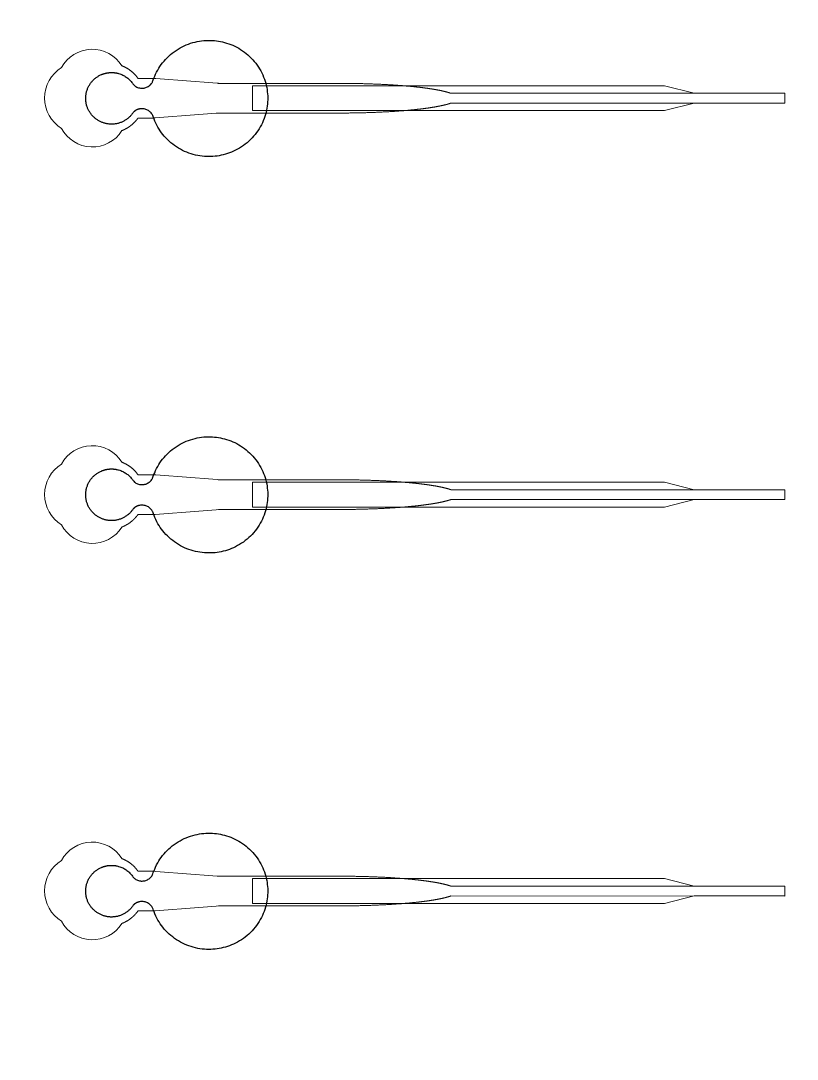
# Model space of a CAD drawing. Header units: inches. Extents: x -52997 to 52003, y -52254 to 52746.
# Drawn here: x -15364 to -11447, y 2758 to 7997 of the extents above; entities that cross this region are included whole.
import ezdxf

# ---------------------------------------------------------------- set-up
doc = ezdxf.new("R2010")
doc.units = ezdxf.units.IN
doc.header["$MEASUREMENT"] = 0
doc.layers.add('1', color=1, linetype='Continuous')
doc.layers.add('2', color=140, linetype='Continuous', lineweight=0)
doc.layers.add('3', color=90, linetype='Continuous', lineweight=0)

msp = doc.modelspace()

# ---------------------------------------------------------------- linework, layer by layer
at = {"layer": '1'}
for points in [[(-16283.4, -47485.7), (0, -47485.7), (16283.4, -47485.7, 5.999107)], [(-16250, -47285.7), (0, -47285.7), (16250, -47285.7, 5.986812)], [(-13685.8, -45485.7), (0, -45485.7), (13685.8, -45485.7, 6.794322)]]:
    msp.add_lwpolyline(points, format="xyb", close=True, dxfattribs=at)
msp.add_circle((-497.2, 245.8), 52500, dxfattribs=at)
for points in [[(-14797.1, 7534.5), (-14774.9, 7557.7), (-14743.2, 7552.5), (-14711.6, 7547.3), (-14697.9, 7518.2), (-14622.5, 7277.4), (-14370.5, 7315.1), (-14118.5, 7352.7), (-14118.4, 7604.9), (-14118.2, 7857), (-14370.2, 7894.9), (-14622.2, 7932.8), (-14697.9, 7692.1), (-14711.1, 7663.6), (-14741.9, 7657.8), (-14772.8, 7652.1), (-14795.4, 7673.9), (-14846.7, 7757.3), (-14941.1, 7731.2), (-15035.5, 7705.1), (-15036.7, 7607.1), (-15037.9, 7509.2), (-14944.2, 7480.8), (-14850.4, 7452.4), (-14797.1, 7534.5)], [(-14797.1, 5534.5), (-14774.9, 5557.7), (-14743.2, 5552.5), (-14711.6, 5547.3), (-14697.9, 5518.2), (-14622.5, 5277.4), (-14370.5, 5315.1), (-14118.5, 5352.7), (-14118.4, 5604.9), (-14118.2, 5857), (-14370.2, 5894.9), (-14622.2, 5932.8), (-14697.9, 5692.1), (-14711.1, 5663.6), (-14741.9, 5657.8), (-14772.8, 5652.1), (-14795.4, 5673.9), (-14846.7, 5757.3), (-14941.1, 5731.2), (-15035.5, 5705.1), (-15036.7, 5607.1), (-15037.9, 5509.2), (-14944.2, 5480.8), (-14850.4, 5452.4), (-14797.1, 5534.5)], [(-14797.1, 3534.5), (-14774.9, 3557.7), (-14743.2, 3552.5), (-14711.6, 3547.3), (-14697.9, 3518.2), (-14622.5, 3277.4), (-14370.5, 3315.1), (-14118.5, 3352.7), (-14118.4, 3604.9), (-14118.2, 3857), (-14370.2, 3894.9), (-14622.2, 3932.8), (-14697.9, 3692.1), (-14711.1, 3663.6), (-14741.9, 3657.8), (-14772.8, 3652.1), (-14795.4, 3673.9), (-14846.7, 3757.3), (-14941.1, 3731.2), (-15035.5, 3705.1), (-15036.7, 3607.1), (-15037.9, 3509.2), (-14944.2, 3480.8), (-14850.4, 3452.4), (-14797.1, 3534.5)]]:
    msp.add_rational_spline(points, [1, 0.884783429184, 1, 0.884783429184, 1, 0.758252289935, 1, 0.758252289935, 1, 0.758252289935, 1, 0.758252289935, 1, 0.888941908896, 1, 0.888941908896, 1, 0.79946124759, 1, 0.79946124759, 1, 0.79946124759, 1, 0.79946124759, 1], degree=2, knots=[0, 0, 0, 0.969535, 0.969535, 1.939069, 1.939069, 3.359405, 3.359405, 4.779741, 4.779741, 6.200078, 6.200078, 7.620414, 7.620414, 8.571947, 8.571947, 9.52348, 9.52348, 10.812277, 10.812277, 12.101074, 12.101074, 13.389871, 13.389871, 14.678668, 14.678668, 14.678668], dxfattribs=at)
at = {"layer": '2'}
for points in [[(-16283.4, -47485.7), (0, -47485.7), (16283.4, -47485.7, 5.999107)], [(-16250, -47285.7), (0, -47285.7), (16250, -47285.7, 5.986812)], [(-13685.8, -45485.7), (0, -45485.7), (13685.8, -45485.7, 6.794322)], [(-14854.3, 7442.7), (-14854, 7442.8), (-14853.1, 7443.2), (-14852.3, 7443.5), (-14851.4, 7443.8), (-14850.6, 7444.2), (-14849.8, 7444.5), (-14848.9, 7444.9), (-14848.1, 7445.2), (-14847.2, 7445.6), (-14846.3, 7446), (-14845.5, 7446.4), (-14844.6, 7446.7), (-14843.8, 7447.1), (-14842.9, 7447.5), (-14842.1, 7447.9), (-14841.2, 7448.4), (-14840.4, 7448.8), (-14839.5, 7449.2), (-14838.6, 7449.6), (-14837.8, 7450.1), (-14836.9, 7450.5), (-14836.1, 7451), (-14835.2, 7451.4), (-14834.3, 7451.9), (-14833.5, 7452.3), (-14832.6, 7452.8), (-14831.8, 7453.3), (-14830.9, 7453.8), (-14830.1, 7454.3), (-14829.2, 7454.8), (-14828.4, 7455.3), (-14827.5, 7455.8), (-14826.7, 7456.3), (-14825.8, 7456.8), (-14825, 7457.3), (-14824.1, 7457.8), (-14823.3, 7458.4), (-14822.4, 7458.9), (-14821.6, 7459.5), (-14820.7, 7460), (-14819.9, 7460.6), (-14819.1, 7461.1), (-14818.2, 7461.7), (-14817.4, 7462.3), (-14816.6, 7462.9), (-14815.7, 7463.4), (-14814.9, 7464), (-14814.1, 7464.6), (-14813.2, 7465.2), (-14812.4, 7465.8), (-14811.6, 7466.4), (-14810.8, 7467.1), (-14810, 7467.7), (-14809.2, 7468.3), (-14808.4, 7468.9), (-14807.6, 7469.6), (-14806.8, 7470.2), (-14806, 7470.8), (-14805.2, 7471.5), (-14804.4, 7472.1), (-14803.6, 7472.8), (-14802.8, 7473.5), (-14802.1, 7474.1), (-14801.3, 7474.8), (-14800.5, 7475.5), (-14799.8, 7476.1), (-14799, 7476.8), (-14798.2, 7477.5), (-14797.5, 7478.2), (-14796.7, 7478.9), (-14796, 7479.6), (-14795.3, 7480.3), (-14794.5, 7481), (-14793.8, 7481.7), (-14793.1, 7482.4), (-14792.3, 7483.1), (-14791.6, 7483.8), (-14790.9, 7484.5), (-14790.2, 7485.3), (-14789.5, 7486), (-14788.8, 7486.7), (-14788.1, 7487.4), (-14787.5, 7488.2), (-14786.8, 7488.9), (-14786.1, 7489.6), (-14785.4, 7490.4), (-14784.8, 7491.1), (-14784.1, 7491.9), (-14783.5, 7492.6), (-14782.8, 7493.4), (-14782.2, 7494.1), (-14781.5, 7494.9), (-14780.9, 7495.6), (-14780.3, 7496.4), (-14779.7, 7497.1), (-14779.1, 7497.9), (-14778.5, 7498.6), (-14777.9, 7499.4), (-14777.3, 7500.2), (-14776.7, 7500.9), (-14776.1, 7501.7), (-14775.5, 7502.5), (-14775, 7503.2), (-14774.4, 7504), (-14773.9, 7504.8), (-14773.3, 7505.5), (-14772.8, 7506.3), (-14729.2, 7506.3), (-14707.4, 7506.3), (-14696.5, 7506.3), (-14693.8, 7506.3), (-14692.4, 7506.3), (-14692.4, 7506.3), (-14692.4, 7506.3), (-14692.4, 7506.3), (-14692.3, 7506.3), (-14692.3, 7506.3), (-14692.2, 7506.3), (-14691.9, 7506.4), (-14691.2, 7506.4), (-14689.8, 7506.5), (-14687.1, 7506.7), (-14665, 7508.4), (-14488.3, 7522), (-14400, 7528.7), (-14377.9, 7530.4), (-14366.9, 7531.3), (-14366.5, 7531.3), (-14366.5, 7531.3), (-14366.4, 7531.3), (-14366.4, 7531.3), (-14366.3, 7531.3), (-14365.9, 7531.3), (-14105.4, 7531.3), (-14099.1, 7531.3), (-14086.6, 7531.3), (-13986.1, 7531.3), (-13785, 7531.3), (-13772.5, 7531.3), (-13766.2, 7531.3), (-13763, 7531.3), (-13761.5, 7531.3), (-13761.1, 7531.3), (-13760.9, 7531.3), (-13760.8, 7531.3), (-13760.7, 7531.3), (-13760.7, 7531.3), (-13760.7, 7531.3), (-13760.1, 7531.3), (-13755.5, 7531.3), (-13750.9, 7531.3), (-13746.3, 7531.3), (-13741.7, 7531.4), (-13737, 7531.4), (-13732.4, 7531.4), (-13727.7, 7531.4), (-13723, 7531.5), (-13718.3, 7531.5), (-13713.6, 7531.5), (-13708.9, 7531.6), (-13704.2, 7531.7), (-13699.5, 7531.7), (-13694.7, 7531.8), (-13690, 7531.8), (-13685.2, 7531.9), (-13680.4, 7532), (-13675.7, 7532.1), (-13670.9, 7532.2), (-13666.1, 7532.3), (-13661.3, 7532.4), (-13656.5, 7532.5), (-13651.7, 7532.6), (-13646.9, 7532.7), (-13642.1, 7532.8), (-13637.2, 7532.9), (-13632.4, 7533.1), (-13627.6, 7533.2), (-13622.8, 7533.3), (-13617.9, 7533.5), (-13613.1, 7533.6), (-13608.3, 7533.8), (-13603.4, 7533.9), (-13598.6, 7534.1), (-13593.8, 7534.3), (-13588.9, 7534.5), (-13584.1, 7534.6), (-13579.3, 7534.8), (-13574.5, 7535), (-13569.6, 7535.2), (-13564.8, 7535.4), (-13560, 7535.6), (-13555.2, 7535.9), (-13550.4, 7536.1), (-13545.6, 7536.3), (-13540.8, 7536.5), (-13536.1, 7536.8), (-13531.3, 7537), (-13526.5, 7537.3), (-13521.8, 7537.5), (-13517, 7537.8), (-13512.3, 7538), (-13507.6, 7538.3), (-13502.9, 7538.6), (-13498.2, 7538.9), (-13493.5, 7539.2), (-13488.8, 7539.5), (-13484.2, 7539.8), (-13479.6, 7540.1), (-13474.9, 7540.4), (-13470.3, 7540.7), (-13465.7, 7541), (-13461.2, 7541.3), (-13458.9, 7541.5), (-13456.6, 7541.7), (-13454.3, 7541.8), (-13452.1, 7542), (-13449.8, 7542.2), (-13447.6, 7542.3), (-13445.3, 7542.5), (-13443.1, 7542.7), (-13440.8, 7542.9), (-13438.6, 7543), (-13436.3, 7543.2), (-13434.1, 7543.4), (-13431.9, 7543.6), (-13429.7, 7543.8), (-13427.5, 7543.9), (-13425.3, 7544.1), (-13423.1, 7544.3), (-13420.9, 7544.5), (-13418.7, 7544.7), (-13416.5, 7544.9), (-13414.3, 7545.1), (-13412.2, 7545.3), (-13410, 7545.5), (-13407.9, 7545.7), (-13405.7, 7545.9), (-13403.6, 7546.1), (-13401.4, 7546.3), (-13399.3, 7546.5), (-13397.2, 7546.7), (-13395, 7546.9), (-13392.9, 7547.1), (-13390.8, 7547.3), (-13388.7, 7547.5), (-13386.6, 7547.7), (-13384.6, 7547.9), (-13382.5, 7548.1), (-13380.4, 7548.3), (-13378.3, 7548.5), (-13376.3, 7548.7), (-13374.2, 7548.9), (-13372.2, 7549.2), (-13370.2, 7549.4), (-13368.1, 7549.6), (-13366.1, 7549.8), (-13364.1, 7550), (-13362.1, 7550.3), (-13360.1, 7550.5), (-13358.1, 7550.7), (-13356.1, 7550.9), (-13354.2, 7551.2), (-13352.2, 7551.4), (-13350.2, 7551.6), (-13348.3, 7551.8), (-13346.4, 7552.1), (-13344.4, 7552.3), (-13342.5, 7552.5), (-13340.6, 7552.8), (-13338.7, 7553), (-13336.8, 7553.2), (-13334.9, 7553.5), (-13333, 7553.7), (-13331.1, 7554), (-13329.3, 7554.2), (-13327.4, 7554.4), (-13325.6, 7554.7), (-13323.7, 7554.9), (-13321.9, 7555.2), (-13320.1, 7555.4), (-13318.3, 7555.7), (-13316.4, 7555.9), (-13314.7, 7556.2), (-13312.9, 7556.4), (-13311.1, 7556.7), (-13309.3, 7556.9), (-13307.6, 7557.2), (-13305.8, 7557.4), (-13304.1, 7557.7), (-13302.4, 7557.9), (-13300.6, 7558.2), (-13298.9, 7558.4), (-13297.2, 7558.7), (-13295.5, 7558.9), (-13293.8, 7559.2), (-13292.2, 7559.5), (-13290.5, 7559.7), (-13288.9, 7560), (-13287.2, 7560.3), (-13285.6, 7560.5), (-13284, 7560.8), (-13282.3, 7561), (-13280.7, 7561.3), (-13279.1, 7561.6), (-13277.6, 7561.8), (-13276, 7562.1), (-13274.4, 7562.4), (-13272.9, 7562.7), (-13271.3, 7562.9), (-13269.8, 7563.2), (-13268.3, 7563.5), (-13266.8, 7563.7), (-13265.3, 7564), (-13263.8, 7564.3), (-13262.3, 7564.6), (-13260.8, 7564.8), (-13259.4, 7565.1), (-13257.9, 7565.4), (-13256.5, 7565.7), (-13255, 7565.9), (-13253.6, 7566.2), (-13252.2, 7566.5), (-13250.8, 7566.8), (-13249.4, 7567.1), (-13248.1, 7567.4), (-13246.7, 7567.6), (-13245.3, 7567.9), (-13244, 7568.2), (-13242.7, 7568.5), (-13241.3, 7568.8), (-13240, 7569.1), (-13238.7, 7569.3), (-13237.4, 7569.6), (-13236.1, 7569.9), (-13234.9, 7570.2), (-13233.6, 7570.5), (-13232.4, 7570.8), (-13231.1, 7571.1), (-13229.9, 7571.4), (-13228.7, 7571.6), (-13227.5, 7571.9), (-13226.3, 7572.2), (-13225.1, 7572.5), (-13223.9, 7572.8), (-13222.8, 7573.1), (-13221.6, 7573.4), (-13220.5, 7573.7), (-13219.4, 7574), (-13218.3, 7574.3), (-13217.2, 7574.6), (-13216.1, 7574.9), (-13215, 7575.1), (-13213.9, 7575.4), (-13212.8, 7575.7), (-13211.8, 7576), (-13210.8, 7576.3), (-13209.7, 7576.6), (-13208.7, 7576.9), (-13207.7, 7577.2), (-13206.7, 7577.5), (-13205.7, 7577.8), (-13204.8, 7578.1), (-13203.8, 7578.4), (-13202.9, 7578.7), (-13201.9, 7579), (-13201, 7579.3), (-13200.1, 7579.6), (-13199.2, 7579.9), (-13198.3, 7580.2), (-13197.4, 7580.5), (-13196.5, 7580.8), (-13195.1, 7581.3), (-11509.5, 7581.1), (-11509.5, 7631.3), (-13195, 7631.3), (-13195.3, 7631.4), (-13196.2, 7631.7), (-13197, 7632), (-13197.9, 7632.3), (-13198.8, 7632.6), (-13199.7, 7632.9), (-13200.6, 7633.2), (-13201.6, 7633.5), (-13202.5, 7633.8), (-13203.4, 7634.1), (-13204.4, 7634.4), (-13205.4, 7634.7), (-13206.4, 7635), (-13207.4, 7635.3), (-13208.4, 7635.6), (-13209.4, 7635.9), (-13210.4, 7636.2), (-13211.4, 7636.5), (-13212.5, 7636.8), (-13213.6, 7637.1), (-13214.6, 7637.4), (-13215.7, 7637.7), (-13216.8, 7638), (-13217.9, 7638.3), (-13219, 7638.6), (-13220.1, 7638.9), (-13221.3, 7639.2), (-13222.4, 7639.5), (-13223.6, 7639.7), (-13224.8, 7640), (-13225.9, 7640.3), (-13227.1, 7640.6), (-13228.3, 7640.9), (-13229.6, 7641.2), (-13230.8, 7641.5), (-13232, 7641.8), (-13233.3, 7642.1), (-13234.5, 7642.4), (-13235.8, 7642.6), (-13237.1, 7642.9), (-13238.4, 7643.2), (-13239.7, 7643.5), (-13241, 7643.8), (-13242.3, 7644.1), (-13243.6, 7644.4), (-13245, 7644.6), (-13246.3, 7644.9), (-13247.7, 7645.2), (-13249.1, 7645.5), (-13250.5, 7645.8), (-13251.9, 7646.1), (-13253.3, 7646.3), (-13254.7, 7646.6), (-13256.1, 7646.9), (-13257.6, 7647.2), (-13259, 7647.5), (-13260.5, 7647.7), (-13261.9, 7648), (-13263.4, 7648.3), (-13264.9, 7648.6), (-13266.4, 7648.8), (-13267.9, 7649.1), (-13269.4, 7649.4), (-13271, 7649.6), (-13272.5, 7649.9), (-13274.1, 7650.2), (-13275.6, 7650.5), (-13277.2, 7650.7), (-13278.8, 7651), (-13280.4, 7651.3), (-13282, 7651.5), (-13283.6, 7651.8), (-13285.2, 7652.1), (-13286.9, 7652.3), (-13288.5, 7652.6), (-13290.2, 7652.9), (-13291.8, 7653.1), (-13293.5, 7653.4), (-13295.2, 7653.6), (-13296.9, 7653.9), (-13298.6, 7654.1), (-13300.3, 7654.4), (-13302, 7654.7), (-13303.7, 7654.9), (-13305.5, 7655.2), (-13307.2, 7655.4), (-13309, 7655.7), (-13310.7, 7655.9), (-13312.5, 7656.2), (-13314.3, 7656.4), (-13316.1, 7656.7), (-13317.9, 7656.9), (-13319.7, 7657.2), (-13321.5, 7657.4), (-13323.3, 7657.7), (-13325.2, 7657.9), (-13327, 7658.1), (-13328.9, 7658.4), (-13330.7, 7658.6), (-13332.6, 7658.9), (-13334.5, 7659.1), (-13336.4, 7659.3), (-13338.3, 7659.6), (-13340.2, 7659.8), (-13342.1, 7660), (-13344, 7660.3), (-13346, 7660.5), (-13347.9, 7660.7), (-13349.8, 7661), (-13351.8, 7661.2), (-13353.8, 7661.4), (-13355.7, 7661.7), (-13357.7, 7661.9), (-13359.7, 7662.1), (-13361.7, 7662.3), (-13363.7, 7662.6), (-13365.7, 7662.8), (-13367.7, 7663), (-13369.7, 7663.2), (-13371.8, 7663.4), (-13373.8, 7663.6), (-13375.9, 7663.9), (-13377.9, 7664.1), (-13380, 7664.3), (-13382, 7664.5), (-13384.1, 7664.7), (-13386.2, 7664.9), (-13388.3, 7665.1), (-13390.4, 7665.3), (-13392.5, 7665.5), (-13394.6, 7665.7), (-13396.7, 7665.9), (-13398.8, 7666.1), (-13400.9, 7666.3), (-13403.1, 7666.5), (-13405.2, 7666.7), (-13407.4, 7666.9), (-13409.5, 7667.1), (-13411.7, 7667.3), (-13413.8, 7667.5), (-13416, 7667.7), (-13418.2, 7667.9), (-13420.4, 7668.1), (-13422.5, 7668.3), (-13424.7, 7668.5), (-13426.9, 7668.6), (-13429.1, 7668.8), (-13431.4, 7669), (-13433.6, 7669.2), (-13435.8, 7669.4), (-13438, 7669.5), (-13440.2, 7669.7), (-13442.5, 7669.9), (-13444.7, 7670.1), (-13447, 7670.2), (-13449.2, 7670.4), (-13451.5, 7670.6), (-13453.7, 7670.8), (-13456, 7670.9), (-13458.3, 7671.1), (-13462.8, 7671.4), (-13467.4, 7671.7), (-13472, 7672.1), (-13476.6, 7672.4), (-13481.2, 7672.7), (-13485.8, 7673), (-13490.5, 7673.3), (-13495.1, 7673.6), (-13499.8, 7673.9), (-13504.5, 7674.1), (-13509.2, 7674.4), (-13513.9, 7674.7), (-13518.6, 7674.9), (-13523.3, 7675.2), (-13528.1, 7675.5), (-13532.8, 7675.7), (-13537.6, 7675.9), (-13542.3, 7676.2), (-13547.1, 7676.4), (-13551.9, 7676.6), (-13556.6, 7676.8), (-13561.4, 7677.1), (-13566.2, 7677.3), (-13571, 7677.5), (-13575.8, 7677.7), (-13580.6, 7677.9), (-13585.4, 7678), (-13590.2, 7678.2), (-13595, 7678.4), (-13599.8, 7678.6), (-13604.7, 7678.7), (-13609.5, 7678.9), (-13614.3, 7679.1), (-13619.1, 7679.2), (-13623.9, 7679.3), (-13628.7, 7679.5), (-13633.5, 7679.6), (-13638.3, 7679.7), (-13643.1, 7679.9), (-13647.9, 7680), (-13652.7, 7680.1), (-13657.4, 7680.2), (-13662.2, 7680.3), (-13667, 7680.4), (-13671.7, 7680.5), (-13676.5, 7680.6), (-13681.2, 7680.7), (-13686, 7680.7), (-13690.7, 7680.8), (-13695.4, 7680.9), (-13700.1, 7680.9), (-13704.8, 7681), (-13709.5, 7681), (-13714.2, 7681.1), (-13718.9, 7681.1), (-13723.5, 7681.2), (-13728.2, 7681.2), (-13732.8, 7681.2), (-13737.4, 7681.3), (-13742, 7681.3), (-13746.6, 7681.3), (-13748.9, 7681.3), (-13749.5, 7681.3), (-13749.8, 7681.3), (-13749.9, 7681.3), (-13750.1, 7681.3), (-13751.7, 7681.3), (-13758.1, 7681.3), (-13770.9, 7681.3), (-13821.8, 7681.3), (-14025.8, 7681.3), (-14076.8, 7681.3), (-14102.3, 7681.3), (-14108.6, 7681.3), (-14110.2, 7681.3), (-14366, 7681.3), (-14366.4, 7681.3), (-14366.4, 7681.3), (-14366.5, 7681.3), (-14366.5, 7681.3), (-14366.6, 7681.3), (-14366.9, 7681.3), (-14368.3, 7681.4), (-14373.8, 7681.9), (-14418, 7685.3), (-14506.3, 7692), (-14683, 7705.6), (-14688.5, 7706), (-14691.2, 7706.2), (-14691.9, 7706.3), (-14692.3, 7706.3), (-14692.3, 7706.3), (-14692.3, 7706.3), (-14692.4, 7706.3), (-14692.4, 7706.3), (-14692.4, 7706.3), (-14692.4, 7706.3), (-14692.8, 7706.3), (-14695.5, 7706.3), (-14700.9, 7706.3), (-14711.8, 7706.3), (-14733.6, 7706.3), (-14755.4, 7706.3), (-14766.3, 7706.3), (-14771.8, 7706.3), (-14772.4, 7706.3), (-14772.6, 7706.3), (-14772.7, 7706.3), (-14772.7, 7706.3), (-14772.8, 7706.3), (-14772.8, 7706.3), (-14772.8, 7706.3), (-14773.2, 7706.9), (-14774, 7708), (-14774.8, 7709.1), (-14775.6, 7710.3), (-14776.5, 7711.4), (-14777.3, 7712.5), (-14778.2, 7713.6), (-14779, 7714.7), (-14779.9, 7715.8), (-14780.8, 7717), (-14781.7, 7718.1), (-14782.7, 7719.2), (-14783.6, 7720.3), (-14784.6, 7721.4), (-14785.5, 7722.4), (-14786.5, 7723.5), (-14787.5, 7724.6), (-14788.5, 7725.7), (-14789.5, 7726.8), (-14790.5, 7727.8), (-14791.6, 7728.9), (-14792.6, 7729.9), (-14793.7, 7731), (-14794.8, 7732), (-14795.9, 7733.1), (-14797, 7734.1), (-14798.1, 7735.1), (-14799.2, 7736.1), (-14800.3, 7737.2), (-14801.5, 7738.2), (-14802.6, 7739.2), (-14803.8, 7740.1), (-14805, 7741.1), (-14806.2, 7742.1), (-14807.4, 7743.1), (-14808.6, 7744), (-14809.8, 7745), (-14811, 7745.9), (-14812.3, 7746.8), (-14813.5, 7747.7), (-14814.8, 7748.7), (-14816, 7749.6), (-14817.3, 7750.4), (-14818.6, 7751.3), (-14819.9, 7752.2), (-14821.2, 7753.1), (-14822.5, 7753.9), (-14823.8, 7754.7), (-14825.2, 7755.6), (-14826.5, 7756.4), (-14827.8, 7757.2), (-14829.2, 7758), (-14830.5, 7758.7), (-14831.9, 7759.5), (-14833.3, 7760.3), (-14834.6, 7761), (-14836, 7761.7), (-14837.4, 7762.4), (-14838.8, 7763.1), (-14840.2, 7763.8), (-14841.6, 7764.5), (-14843, 7765.2), (-14844.4, 7765.8), (-14845.9, 7766.5), (-14847.3, 7767.1), (-14848.7, 7767.7), (-14850.1, 7768.3), (-14851.6, 7768.9), (-14853, 7769.4), (-14854.2, 7769.9, 0.576044), (-15158.8, 7760.6, 0.560065), (-15158.8, 7454.1, 0.578435)], [(-14854.3, 5442.7), (-14854, 5442.8), (-14853.1, 5443.2), (-14852.3, 5443.5), (-14851.4, 5443.8), (-14850.6, 5444.2), (-14849.8, 5444.5), (-14848.9, 5444.9), (-14848.1, 5445.2), (-14847.2, 5445.6), (-14846.3, 5446), (-14845.5, 5446.4), (-14844.6, 5446.7), (-14843.8, 5447.1), (-14842.9, 5447.5), (-14842.1, 5447.9), (-14841.2, 5448.4), (-14840.4, 5448.8), (-14839.5, 5449.2), (-14838.6, 5449.6), (-14837.8, 5450.1), (-14836.9, 5450.5), (-14836.1, 5451), (-14835.2, 5451.4), (-14834.3, 5451.9), (-14833.5, 5452.3), (-14832.6, 5452.8), (-14831.8, 5453.3), (-14830.9, 5453.8), (-14830.1, 5454.3), (-14829.2, 5454.8), (-14828.4, 5455.3), (-14827.5, 5455.8), (-14826.7, 5456.3), (-14825.8, 5456.8), (-14825, 5457.3), (-14824.1, 5457.8), (-14823.3, 5458.4), (-14822.4, 5458.9), (-14821.6, 5459.5), (-14820.7, 5460), (-14819.9, 5460.6), (-14819.1, 5461.1), (-14818.2, 5461.7), (-14817.4, 5462.3), (-14816.6, 5462.9), (-14815.7, 5463.4), (-14814.9, 5464), (-14814.1, 5464.6), (-14813.2, 5465.2), (-14812.4, 5465.8), (-14811.6, 5466.4), (-14810.8, 5467.1), (-14810, 5467.7), (-14809.2, 5468.3), (-14808.4, 5468.9), (-14807.6, 5469.6), (-14806.8, 5470.2), (-14806, 5470.8), (-14805.2, 5471.5), (-14804.4, 5472.1), (-14803.6, 5472.8), (-14802.8, 5473.5), (-14802.1, 5474.1), (-14801.3, 5474.8), (-14800.5, 5475.5), (-14799.8, 5476.1), (-14799, 5476.8), (-14798.2, 5477.5), (-14797.5, 5478.2), (-14796.7, 5478.9), (-14796, 5479.6), (-14795.3, 5480.3), (-14794.5, 5481), (-14793.8, 5481.7), (-14793.1, 5482.4), (-14792.3, 5483.1), (-14791.6, 5483.8), (-14790.9, 5484.5), (-14790.2, 5485.3), (-14789.5, 5486), (-14788.8, 5486.7), (-14788.1, 5487.4), (-14787.5, 5488.2), (-14786.8, 5488.9), (-14786.1, 5489.6), (-14785.4, 5490.4), (-14784.8, 5491.1), (-14784.1, 5491.9), (-14783.5, 5492.6), (-14782.8, 5493.4), (-14782.2, 5494.1), (-14781.5, 5494.9), (-14780.9, 5495.6), (-14780.3, 5496.4), (-14779.7, 5497.1), (-14779.1, 5497.9), (-14778.5, 5498.6), (-14777.9, 5499.4), (-14777.3, 5500.2), (-14776.7, 5500.9), (-14776.1, 5501.7), (-14775.5, 5502.5), (-14775, 5503.2), (-14774.4, 5504), (-14773.9, 5504.8), (-14773.3, 5505.5), (-14772.8, 5506.3), (-14729.2, 5506.3), (-14707.4, 5506.3), (-14696.5, 5506.3), (-14693.8, 5506.3), (-14692.4, 5506.3), (-14692.4, 5506.3), (-14692.4, 5506.3), (-14692.4, 5506.3), (-14692.3, 5506.3), (-14692.3, 5506.3), (-14692.2, 5506.3), (-14691.9, 5506.4), (-14691.2, 5506.4), (-14689.8, 5506.5), (-14687.1, 5506.7), (-14665, 5508.4), (-14488.3, 5522), (-14400, 5528.7), (-14377.9, 5530.4), (-14366.9, 5531.3), (-14366.5, 5531.3), (-14366.5, 5531.3), (-14366.4, 5531.3), (-14366.4, 5531.3), (-14366.3, 5531.3), (-14365.9, 5531.3), (-14105.4, 5531.3), (-14099.1, 5531.3), (-14086.6, 5531.3), (-13986.1, 5531.3), (-13785, 5531.3), (-13772.5, 5531.3), (-13766.2, 5531.3), (-13763, 5531.3), (-13761.5, 5531.3), (-13761.1, 5531.3), (-13760.9, 5531.3), (-13760.8, 5531.3), (-13760.7, 5531.3), (-13760.7, 5531.3), (-13760.7, 5531.3), (-13760.1, 5531.3), (-13755.5, 5531.3), (-13750.9, 5531.3), (-13746.3, 5531.3), (-13741.7, 5531.4), (-13737, 5531.4), (-13732.4, 5531.4), (-13727.7, 5531.4), (-13723, 5531.5), (-13718.3, 5531.5), (-13713.6, 5531.5), (-13708.9, 5531.6), (-13704.2, 5531.7), (-13699.5, 5531.7), (-13694.7, 5531.8), (-13690, 5531.8), (-13685.2, 5531.9), (-13680.4, 5532), (-13675.7, 5532.1), (-13670.9, 5532.2), (-13666.1, 5532.3), (-13661.3, 5532.4), (-13656.5, 5532.5), (-13651.7, 5532.6), (-13646.9, 5532.7), (-13642.1, 5532.8), (-13637.2, 5532.9), (-13632.4, 5533.1), (-13627.6, 5533.2), (-13622.8, 5533.3), (-13617.9, 5533.5), (-13613.1, 5533.6), (-13608.3, 5533.8), (-13603.4, 5533.9), (-13598.6, 5534.1), (-13593.8, 5534.3), (-13588.9, 5534.5), (-13584.1, 5534.6), (-13579.3, 5534.8), (-13574.5, 5535), (-13569.6, 5535.2), (-13564.8, 5535.4), (-13560, 5535.6), (-13555.2, 5535.9), (-13550.4, 5536.1), (-13545.6, 5536.3), (-13540.8, 5536.5), (-13536.1, 5536.8), (-13531.3, 5537), (-13526.5, 5537.3), (-13521.8, 5537.5), (-13517, 5537.8), (-13512.3, 5538), (-13507.6, 5538.3), (-13502.9, 5538.6), (-13498.2, 5538.9), (-13493.5, 5539.2), (-13488.8, 5539.5), (-13484.2, 5539.8), (-13479.6, 5540.1), (-13474.9, 5540.4), (-13470.3, 5540.7), (-13465.7, 5541), (-13461.2, 5541.3), (-13458.9, 5541.5), (-13456.6, 5541.7), (-13454.3, 5541.8), (-13452.1, 5542), (-13449.8, 5542.2), (-13447.6, 5542.3), (-13445.3, 5542.5), (-13443.1, 5542.7), (-13440.8, 5542.9), (-13438.6, 5543), (-13436.3, 5543.2), (-13434.1, 5543.4), (-13431.9, 5543.6), (-13429.7, 5543.8), (-13427.5, 5543.9), (-13425.3, 5544.1), (-13423.1, 5544.3), (-13420.9, 5544.5), (-13418.7, 5544.7), (-13416.5, 5544.9), (-13414.3, 5545.1), (-13412.2, 5545.3), (-13410, 5545.5), (-13407.9, 5545.7), (-13405.7, 5545.9), (-13403.6, 5546.1), (-13401.4, 5546.3), (-13399.3, 5546.5), (-13397.2, 5546.7), (-13395, 5546.9), (-13392.9, 5547.1), (-13390.8, 5547.3), (-13388.7, 5547.5), (-13386.6, 5547.7), (-13384.6, 5547.9), (-13382.5, 5548.1), (-13380.4, 5548.3), (-13378.3, 5548.5), (-13376.3, 5548.7), (-13374.2, 5548.9), (-13372.2, 5549.2), (-13370.2, 5549.4), (-13368.1, 5549.6), (-13366.1, 5549.8), (-13364.1, 5550), (-13362.1, 5550.3), (-13360.1, 5550.5), (-13358.1, 5550.7), (-13356.1, 5550.9), (-13354.2, 5551.2), (-13352.2, 5551.4), (-13350.2, 5551.6), (-13348.3, 5551.8), (-13346.4, 5552.1), (-13344.4, 5552.3), (-13342.5, 5552.5), (-13340.6, 5552.8), (-13338.7, 5553), (-13336.8, 5553.2), (-13334.9, 5553.5), (-13333, 5553.7), (-13331.1, 5554), (-13329.3, 5554.2), (-13327.4, 5554.4), (-13325.6, 5554.7), (-13323.7, 5554.9), (-13321.9, 5555.2), (-13320.1, 5555.4), (-13318.3, 5555.7), (-13316.4, 5555.9), (-13314.7, 5556.2), (-13312.9, 5556.4), (-13311.1, 5556.7), (-13309.3, 5556.9), (-13307.6, 5557.2), (-13305.8, 5557.4), (-13304.1, 5557.7), (-13302.4, 5557.9), (-13300.6, 5558.2), (-13298.9, 5558.4), (-13297.2, 5558.7), (-13295.5, 5558.9), (-13293.8, 5559.2), (-13292.2, 5559.5), (-13290.5, 5559.7), (-13288.9, 5560), (-13287.2, 5560.3), (-13285.6, 5560.5), (-13284, 5560.8), (-13282.3, 5561), (-13280.7, 5561.3), (-13279.1, 5561.6), (-13277.6, 5561.8), (-13276, 5562.1), (-13274.4, 5562.4), (-13272.9, 5562.7), (-13271.3, 5562.9), (-13269.8, 5563.2), (-13268.3, 5563.5), (-13266.8, 5563.7), (-13265.3, 5564), (-13263.8, 5564.3), (-13262.3, 5564.6), (-13260.8, 5564.8), (-13259.4, 5565.1), (-13257.9, 5565.4), (-13256.5, 5565.7), (-13255, 5565.9), (-13253.6, 5566.2), (-13252.2, 5566.5), (-13250.8, 5566.8), (-13249.4, 5567.1), (-13248.1, 5567.4), (-13246.7, 5567.6), (-13245.3, 5567.9), (-13244, 5568.2), (-13242.7, 5568.5), (-13241.3, 5568.8), (-13240, 5569.1), (-13238.7, 5569.3), (-13237.4, 5569.6), (-13236.1, 5569.9), (-13234.9, 5570.2), (-13233.6, 5570.5), (-13232.4, 5570.8), (-13231.1, 5571.1), (-13229.9, 5571.4), (-13228.7, 5571.6), (-13227.5, 5571.9), (-13226.3, 5572.2), (-13225.1, 5572.5), (-13223.9, 5572.8), (-13222.8, 5573.1), (-13221.6, 5573.4), (-13220.5, 5573.7), (-13219.4, 5574), (-13218.3, 5574.3), (-13217.2, 5574.6), (-13216.1, 5574.9), (-13215, 5575.1), (-13213.9, 5575.4), (-13212.8, 5575.7), (-13211.8, 5576), (-13210.8, 5576.3), (-13209.7, 5576.6), (-13208.7, 5576.9), (-13207.7, 5577.2), (-13206.7, 5577.5), (-13205.7, 5577.8), (-13204.8, 5578.1), (-13203.8, 5578.4), (-13202.9, 5578.7), (-13201.9, 5579), (-13201, 5579.3), (-13200.1, 5579.6), (-13199.2, 5579.9), (-13198.3, 5580.2), (-13197.4, 5580.5), (-13196.5, 5580.8), (-13195.1, 5581.3), (-11509.5, 5581.1), (-11509.5, 5631.3), (-13195, 5631.3), (-13195.3, 5631.4), (-13196.2, 5631.7), (-13197, 5632), (-13197.9, 5632.3), (-13198.8, 5632.6), (-13199.7, 5632.9), (-13200.6, 5633.2), (-13201.6, 5633.5), (-13202.5, 5633.8), (-13203.4, 5634.1), (-13204.4, 5634.4), (-13205.4, 5634.7), (-13206.4, 5635), (-13207.4, 5635.3), (-13208.4, 5635.6), (-13209.4, 5635.9), (-13210.4, 5636.2), (-13211.4, 5636.5), (-13212.5, 5636.8), (-13213.6, 5637.1), (-13214.6, 5637.4), (-13215.7, 5637.7), (-13216.8, 5638), (-13217.9, 5638.3), (-13219, 5638.6), (-13220.1, 5638.9), (-13221.3, 5639.2), (-13222.4, 5639.5), (-13223.6, 5639.7), (-13224.8, 5640), (-13225.9, 5640.3), (-13227.1, 5640.6), (-13228.3, 5640.9), (-13229.6, 5641.2), (-13230.8, 5641.5), (-13232, 5641.8), (-13233.3, 5642.1), (-13234.5, 5642.4), (-13235.8, 5642.6), (-13237.1, 5642.9), (-13238.4, 5643.2), (-13239.7, 5643.5), (-13241, 5643.8), (-13242.3, 5644.1), (-13243.6, 5644.4), (-13245, 5644.6), (-13246.3, 5644.9), (-13247.7, 5645.2), (-13249.1, 5645.5), (-13250.5, 5645.8), (-13251.9, 5646.1), (-13253.3, 5646.3), (-13254.7, 5646.6), (-13256.1, 5646.9), (-13257.6, 5647.2), (-13259, 5647.5), (-13260.5, 5647.7), (-13261.9, 5648), (-13263.4, 5648.3), (-13264.9, 5648.6), (-13266.4, 5648.8), (-13267.9, 5649.1), (-13269.4, 5649.4), (-13271, 5649.6), (-13272.5, 5649.9), (-13274.1, 5650.2), (-13275.6, 5650.5), (-13277.2, 5650.7), (-13278.8, 5651), (-13280.4, 5651.3), (-13282, 5651.5), (-13283.6, 5651.8), (-13285.2, 5652.1), (-13286.9, 5652.3), (-13288.5, 5652.6), (-13290.2, 5652.9), (-13291.8, 5653.1), (-13293.5, 5653.4), (-13295.2, 5653.6), (-13296.9, 5653.9), (-13298.6, 5654.1), (-13300.3, 5654.4), (-13302, 5654.7), (-13303.7, 5654.9), (-13305.5, 5655.2), (-13307.2, 5655.4), (-13309, 5655.7), (-13310.7, 5655.9), (-13312.5, 5656.2), (-13314.3, 5656.4), (-13316.1, 5656.7), (-13317.9, 5656.9), (-13319.7, 5657.2), (-13321.5, 5657.4), (-13323.3, 5657.7), (-13325.2, 5657.9), (-13327, 5658.1), (-13328.9, 5658.4), (-13330.7, 5658.6), (-13332.6, 5658.9), (-13334.5, 5659.1), (-13336.4, 5659.3), (-13338.3, 5659.6), (-13340.2, 5659.8), (-13342.1, 5660), (-13344, 5660.3), (-13346, 5660.5), (-13347.9, 5660.7), (-13349.8, 5661), (-13351.8, 5661.2), (-13353.8, 5661.4), (-13355.7, 5661.7), (-13357.7, 5661.9), (-13359.7, 5662.1), (-13361.7, 5662.3), (-13363.7, 5662.6), (-13365.7, 5662.8), (-13367.7, 5663), (-13369.7, 5663.2), (-13371.8, 5663.4), (-13373.8, 5663.6), (-13375.9, 5663.9), (-13377.9, 5664.1), (-13380, 5664.3), (-13382, 5664.5), (-13384.1, 5664.7), (-13386.2, 5664.9), (-13388.3, 5665.1), (-13390.4, 5665.3), (-13392.5, 5665.5), (-13394.6, 5665.7), (-13396.7, 5665.9), (-13398.8, 5666.1), (-13400.9, 5666.3), (-13403.1, 5666.5), (-13405.2, 5666.7), (-13407.4, 5666.9), (-13409.5, 5667.1), (-13411.7, 5667.3), (-13413.8, 5667.5), (-13416, 5667.7), (-13418.2, 5667.9), (-13420.4, 5668.1), (-13422.5, 5668.3), (-13424.7, 5668.5), (-13426.9, 5668.6), (-13429.1, 5668.8), (-13431.4, 5669), (-13433.6, 5669.2), (-13435.8, 5669.4), (-13438, 5669.5), (-13440.2, 5669.7), (-13442.5, 5669.9), (-13444.7, 5670.1), (-13447, 5670.2), (-13449.2, 5670.4), (-13451.5, 5670.6), (-13453.7, 5670.8), (-13456, 5670.9), (-13458.3, 5671.1), (-13462.8, 5671.4), (-13467.4, 5671.7), (-13472, 5672.1), (-13476.6, 5672.4), (-13481.2, 5672.7), (-13485.8, 5673), (-13490.5, 5673.3), (-13495.1, 5673.6), (-13499.8, 5673.9), (-13504.5, 5674.1), (-13509.2, 5674.4), (-13513.9, 5674.7), (-13518.6, 5674.9), (-13523.3, 5675.2), (-13528.1, 5675.5), (-13532.8, 5675.7), (-13537.6, 5675.9), (-13542.3, 5676.2), (-13547.1, 5676.4), (-13551.9, 5676.6), (-13556.6, 5676.8), (-13561.4, 5677.1), (-13566.2, 5677.3), (-13571, 5677.5), (-13575.8, 5677.7), (-13580.6, 5677.9), (-13585.4, 5678), (-13590.2, 5678.2), (-13595, 5678.4), (-13599.8, 5678.6), (-13604.7, 5678.7), (-13609.5, 5678.9), (-13614.3, 5679.1), (-13619.1, 5679.2), (-13623.9, 5679.3), (-13628.7, 5679.5), (-13633.5, 5679.6), (-13638.3, 5679.7), (-13643.1, 5679.9), (-13647.9, 5680), (-13652.7, 5680.1), (-13657.4, 5680.2), (-13662.2, 5680.3), (-13667, 5680.4), (-13671.7, 5680.5), (-13676.5, 5680.6), (-13681.2, 5680.7), (-13686, 5680.7), (-13690.7, 5680.8), (-13695.4, 5680.9), (-13700.1, 5680.9), (-13704.8, 5681), (-13709.5, 5681), (-13714.2, 5681.1), (-13718.9, 5681.1), (-13723.5, 5681.2), (-13728.2, 5681.2), (-13732.8, 5681.2), (-13737.4, 5681.3), (-13742, 5681.3), (-13746.6, 5681.3), (-13748.9, 5681.3), (-13749.5, 5681.3), (-13749.8, 5681.3), (-13749.9, 5681.3), (-13750.1, 5681.3), (-13751.7, 5681.3), (-13758.1, 5681.3), (-13770.9, 5681.3), (-13821.8, 5681.3), (-14025.8, 5681.3), (-14076.8, 5681.3), (-14102.3, 5681.3), (-14108.6, 5681.3), (-14110.2, 5681.3), (-14366, 5681.3), (-14366.4, 5681.3), (-14366.4, 5681.3), (-14366.5, 5681.3), (-14366.5, 5681.3), (-14366.6, 5681.3), (-14366.9, 5681.3), (-14368.3, 5681.4), (-14373.8, 5681.9), (-14418, 5685.3), (-14506.3, 5692), (-14683, 5705.6), (-14688.5, 5706), (-14691.2, 5706.2), (-14691.9, 5706.3), (-14692.3, 5706.3), (-14692.3, 5706.3), (-14692.3, 5706.3), (-14692.4, 5706.3), (-14692.4, 5706.3), (-14692.4, 5706.3), (-14692.4, 5706.3), (-14692.8, 5706.3), (-14695.5, 5706.3), (-14700.9, 5706.3), (-14711.8, 5706.3), (-14733.6, 5706.3), (-14755.4, 5706.3), (-14766.3, 5706.3), (-14771.8, 5706.3), (-14772.4, 5706.3), (-14772.6, 5706.3), (-14772.7, 5706.3), (-14772.7, 5706.3), (-14772.8, 5706.3), (-14772.8, 5706.3), (-14772.8, 5706.3), (-14773.2, 5706.9), (-14774, 5708), (-14774.8, 5709.1), (-14775.6, 5710.3), (-14776.5, 5711.4), (-14777.3, 5712.5), (-14778.2, 5713.6), (-14779, 5714.7), (-14779.9, 5715.8), (-14780.8, 5717), (-14781.7, 5718.1), (-14782.7, 5719.2), (-14783.6, 5720.3), (-14784.6, 5721.4), (-14785.5, 5722.4), (-14786.5, 5723.5), (-14787.5, 5724.6), (-14788.5, 5725.7), (-14789.5, 5726.8), (-14790.5, 5727.8), (-14791.6, 5728.9), (-14792.6, 5729.9), (-14793.7, 5731), (-14794.8, 5732), (-14795.9, 5733.1), (-14797, 5734.1), (-14798.1, 5735.1), (-14799.2, 5736.1), (-14800.3, 5737.2), (-14801.5, 5738.2), (-14802.6, 5739.2), (-14803.8, 5740.1), (-14805, 5741.1), (-14806.2, 5742.1), (-14807.4, 5743.1), (-14808.6, 5744), (-14809.8, 5745), (-14811, 5745.9), (-14812.3, 5746.8), (-14813.5, 5747.7), (-14814.8, 5748.7), (-14816, 5749.6), (-14817.3, 5750.4), (-14818.6, 5751.3), (-14819.9, 5752.2), (-14821.2, 5753.1), (-14822.5, 5753.9), (-14823.8, 5754.7), (-14825.2, 5755.6), (-14826.5, 5756.4), (-14827.8, 5757.2), (-14829.2, 5758), (-14830.5, 5758.7), (-14831.9, 5759.5), (-14833.3, 5760.3), (-14834.6, 5761), (-14836, 5761.7), (-14837.4, 5762.4), (-14838.8, 5763.1), (-14840.2, 5763.8), (-14841.6, 5764.5), (-14843, 5765.2), (-14844.4, 5765.8), (-14845.9, 5766.5), (-14847.3, 5767.1), (-14848.7, 5767.7), (-14850.1, 5768.3), (-14851.6, 5768.9), (-14853, 5769.4), (-14854.2, 5769.9, 0.576044), (-15158.8, 5760.6, 0.560065), (-15158.8, 5454.1, 0.578435)], [(-14854.3, 3442.7), (-14854, 3442.8), (-14853.1, 3443.2), (-14852.3, 3443.5), (-14851.4, 3443.8), (-14850.6, 3444.2), (-14849.8, 3444.5), (-14848.9, 3444.9), (-14848.1, 3445.2), (-14847.2, 3445.6), (-14846.3, 3446), (-14845.5, 3446.4), (-14844.6, 3446.7), (-14843.8, 3447.1), (-14842.9, 3447.5), (-14842.1, 3447.9), (-14841.2, 3448.4), (-14840.4, 3448.8), (-14839.5, 3449.2), (-14838.6, 3449.6), (-14837.8, 3450.1), (-14836.9, 3450.5), (-14836.1, 3451), (-14835.2, 3451.4), (-14834.3, 3451.9), (-14833.5, 3452.3), (-14832.6, 3452.8), (-14831.8, 3453.3), (-14830.9, 3453.8), (-14830.1, 3454.3), (-14829.2, 3454.8), (-14828.4, 3455.3), (-14827.5, 3455.8), (-14826.7, 3456.3), (-14825.8, 3456.8), (-14825, 3457.3), (-14824.1, 3457.8), (-14823.3, 3458.4), (-14822.4, 3458.9), (-14821.6, 3459.5), (-14820.7, 3460), (-14819.9, 3460.6), (-14819.1, 3461.1), (-14818.2, 3461.7), (-14817.4, 3462.3), (-14816.6, 3462.9), (-14815.7, 3463.4), (-14814.9, 3464), (-14814.1, 3464.6), (-14813.2, 3465.2), (-14812.4, 3465.8), (-14811.6, 3466.4), (-14810.8, 3467.1), (-14810, 3467.7), (-14809.2, 3468.3), (-14808.4, 3468.9), (-14807.6, 3469.6), (-14806.8, 3470.2), (-14806, 3470.8), (-14805.2, 3471.5), (-14804.4, 3472.1), (-14803.6, 3472.8), (-14802.8, 3473.5), (-14802.1, 3474.1), (-14801.3, 3474.8), (-14800.5, 3475.5), (-14799.8, 3476.1), (-14799, 3476.8), (-14798.2, 3477.5), (-14797.5, 3478.2), (-14796.7, 3478.9), (-14796, 3479.6), (-14795.3, 3480.3), (-14794.5, 3481), (-14793.8, 3481.7), (-14793.1, 3482.4), (-14792.3, 3483.1), (-14791.6, 3483.8), (-14790.9, 3484.5), (-14790.2, 3485.3), (-14789.5, 3486), (-14788.8, 3486.7), (-14788.1, 3487.4), (-14787.5, 3488.2), (-14786.8, 3488.9), (-14786.1, 3489.6), (-14785.4, 3490.4), (-14784.8, 3491.1), (-14784.1, 3491.9), (-14783.5, 3492.6), (-14782.8, 3493.4), (-14782.2, 3494.1), (-14781.5, 3494.9), (-14780.9, 3495.6), (-14780.3, 3496.4), (-14779.7, 3497.1), (-14779.1, 3497.9), (-14778.5, 3498.6), (-14777.9, 3499.4), (-14777.3, 3500.2), (-14776.7, 3500.9), (-14776.1, 3501.7), (-14775.5, 3502.5), (-14775, 3503.2), (-14774.4, 3504), (-14773.9, 3504.8), (-14773.3, 3505.5), (-14772.8, 3506.3), (-14729.2, 3506.3), (-14707.4, 3506.3), (-14696.5, 3506.3), (-14693.8, 3506.3), (-14692.4, 3506.3), (-14692.4, 3506.3), (-14692.4, 3506.3), (-14692.4, 3506.3), (-14692.3, 3506.3), (-14692.3, 3506.3), (-14692.2, 3506.3), (-14691.9, 3506.4), (-14691.2, 3506.4), (-14689.8, 3506.5), (-14687.1, 3506.7), (-14665, 3508.4), (-14488.3, 3522), (-14400, 3528.7), (-14377.9, 3530.4), (-14366.9, 3531.3), (-14366.5, 3531.3), (-14366.5, 3531.3), (-14366.4, 3531.3), (-14366.4, 3531.3), (-14366.3, 3531.3), (-14365.9, 3531.3), (-14105.4, 3531.3), (-14099.1, 3531.3), (-14086.6, 3531.3), (-13986.1, 3531.3), (-13785, 3531.3), (-13772.5, 3531.3), (-13766.2, 3531.3), (-13763, 3531.3), (-13761.5, 3531.3), (-13761.1, 3531.3), (-13760.9, 3531.3), (-13760.8, 3531.3), (-13760.7, 3531.3), (-13760.7, 3531.3), (-13760.7, 3531.3), (-13760.1, 3531.3), (-13755.5, 3531.3), (-13750.9, 3531.3), (-13746.3, 3531.3), (-13741.7, 3531.4), (-13737, 3531.4), (-13732.4, 3531.4), (-13727.7, 3531.4), (-13723, 3531.5), (-13718.3, 3531.5), (-13713.6, 3531.5), (-13708.9, 3531.6), (-13704.2, 3531.7), (-13699.5, 3531.7), (-13694.7, 3531.8), (-13690, 3531.8), (-13685.2, 3531.9), (-13680.4, 3532), (-13675.7, 3532.1), (-13670.9, 3532.2), (-13666.1, 3532.3), (-13661.3, 3532.4), (-13656.5, 3532.5), (-13651.7, 3532.6), (-13646.9, 3532.7), (-13642.1, 3532.8), (-13637.2, 3532.9), (-13632.4, 3533.1), (-13627.6, 3533.2), (-13622.8, 3533.3), (-13617.9, 3533.5), (-13613.1, 3533.6), (-13608.3, 3533.8), (-13603.4, 3533.9), (-13598.6, 3534.1), (-13593.8, 3534.3), (-13588.9, 3534.5), (-13584.1, 3534.6), (-13579.3, 3534.8), (-13574.5, 3535), (-13569.6, 3535.2), (-13564.8, 3535.4), (-13560, 3535.6), (-13555.2, 3535.9), (-13550.4, 3536.1), (-13545.6, 3536.3), (-13540.8, 3536.5), (-13536.1, 3536.8), (-13531.3, 3537), (-13526.5, 3537.3), (-13521.8, 3537.5), (-13517, 3537.8), (-13512.3, 3538), (-13507.6, 3538.3), (-13502.9, 3538.6), (-13498.2, 3538.9), (-13493.5, 3539.2), (-13488.8, 3539.5), (-13484.2, 3539.8), (-13479.6, 3540.1), (-13474.9, 3540.4), (-13470.3, 3540.7), (-13465.7, 3541), (-13461.2, 3541.3), (-13458.9, 3541.5), (-13456.6, 3541.7), (-13454.3, 3541.8), (-13452.1, 3542), (-13449.8, 3542.2), (-13447.6, 3542.3), (-13445.3, 3542.5), (-13443.1, 3542.7), (-13440.8, 3542.9), (-13438.6, 3543), (-13436.3, 3543.2), (-13434.1, 3543.4), (-13431.9, 3543.6), (-13429.7, 3543.8), (-13427.5, 3543.9), (-13425.3, 3544.1), (-13423.1, 3544.3), (-13420.9, 3544.5), (-13418.7, 3544.7), (-13416.5, 3544.9), (-13414.3, 3545.1), (-13412.2, 3545.3), (-13410, 3545.5), (-13407.9, 3545.7), (-13405.7, 3545.9), (-13403.6, 3546.1), (-13401.4, 3546.3), (-13399.3, 3546.5), (-13397.2, 3546.7), (-13395, 3546.9), (-13392.9, 3547.1), (-13390.8, 3547.3), (-13388.7, 3547.5), (-13386.6, 3547.7), (-13384.6, 3547.9), (-13382.5, 3548.1), (-13380.4, 3548.3), (-13378.3, 3548.5), (-13376.3, 3548.7), (-13374.2, 3548.9), (-13372.2, 3549.2), (-13370.2, 3549.4), (-13368.1, 3549.6), (-13366.1, 3549.8), (-13364.1, 3550), (-13362.1, 3550.3), (-13360.1, 3550.5), (-13358.1, 3550.7), (-13356.1, 3550.9), (-13354.2, 3551.2), (-13352.2, 3551.4), (-13350.2, 3551.6), (-13348.3, 3551.8), (-13346.4, 3552.1), (-13344.4, 3552.3), (-13342.5, 3552.5), (-13340.6, 3552.8), (-13338.7, 3553), (-13336.8, 3553.2), (-13334.9, 3553.5), (-13333, 3553.7), (-13331.1, 3554), (-13329.3, 3554.2), (-13327.4, 3554.4), (-13325.6, 3554.7), (-13323.7, 3554.9), (-13321.9, 3555.2), (-13320.1, 3555.4), (-13318.3, 3555.7), (-13316.4, 3555.9), (-13314.7, 3556.2), (-13312.9, 3556.4), (-13311.1, 3556.7), (-13309.3, 3556.9), (-13307.6, 3557.2), (-13305.8, 3557.4), (-13304.1, 3557.7), (-13302.4, 3557.9), (-13300.6, 3558.2), (-13298.9, 3558.4), (-13297.2, 3558.7), (-13295.5, 3558.9), (-13293.8, 3559.2), (-13292.2, 3559.5), (-13290.5, 3559.7), (-13288.9, 3560), (-13287.2, 3560.3), (-13285.6, 3560.5), (-13284, 3560.8), (-13282.3, 3561), (-13280.7, 3561.3), (-13279.1, 3561.6), (-13277.6, 3561.8), (-13276, 3562.1), (-13274.4, 3562.4), (-13272.9, 3562.7), (-13271.3, 3562.9), (-13269.8, 3563.2), (-13268.3, 3563.5), (-13266.8, 3563.7), (-13265.3, 3564), (-13263.8, 3564.3), (-13262.3, 3564.6), (-13260.8, 3564.8), (-13259.4, 3565.1), (-13257.9, 3565.4), (-13256.5, 3565.7), (-13255, 3565.9), (-13253.6, 3566.2), (-13252.2, 3566.5), (-13250.8, 3566.8), (-13249.4, 3567.1), (-13248.1, 3567.4), (-13246.7, 3567.6), (-13245.3, 3567.9), (-13244, 3568.2), (-13242.7, 3568.5), (-13241.3, 3568.8), (-13240, 3569.1), (-13238.7, 3569.3), (-13237.4, 3569.6), (-13236.1, 3569.9), (-13234.9, 3570.2), (-13233.6, 3570.5), (-13232.4, 3570.8), (-13231.1, 3571.1), (-13229.9, 3571.4), (-13228.7, 3571.6), (-13227.5, 3571.9), (-13226.3, 3572.2), (-13225.1, 3572.5), (-13223.9, 3572.8), (-13222.8, 3573.1), (-13221.6, 3573.4), (-13220.5, 3573.7), (-13219.4, 3574), (-13218.3, 3574.3), (-13217.2, 3574.6), (-13216.1, 3574.9), (-13215, 3575.1), (-13213.9, 3575.4), (-13212.8, 3575.7), (-13211.8, 3576), (-13210.8, 3576.3), (-13209.7, 3576.6), (-13208.7, 3576.9), (-13207.7, 3577.2), (-13206.7, 3577.5), (-13205.7, 3577.8), (-13204.8, 3578.1), (-13203.8, 3578.4), (-13202.9, 3578.7), (-13201.9, 3579), (-13201, 3579.3), (-13200.1, 3579.6), (-13199.2, 3579.9), (-13198.3, 3580.2), (-13197.4, 3580.5), (-13196.5, 3580.8), (-13195.1, 3581.3), (-11509.5, 3581.1), (-11509.5, 3631.3), (-13195, 3631.3), (-13195.3, 3631.4), (-13196.2, 3631.7), (-13197, 3632), (-13197.9, 3632.3), (-13198.8, 3632.6), (-13199.7, 3632.9), (-13200.6, 3633.2), (-13201.6, 3633.5), (-13202.5, 3633.8), (-13203.4, 3634.1), (-13204.4, 3634.4), (-13205.4, 3634.7), (-13206.4, 3635), (-13207.4, 3635.3), (-13208.4, 3635.6), (-13209.4, 3635.9), (-13210.4, 3636.2), (-13211.4, 3636.5), (-13212.5, 3636.8), (-13213.6, 3637.1), (-13214.6, 3637.4), (-13215.7, 3637.7), (-13216.8, 3638), (-13217.9, 3638.3), (-13219, 3638.6), (-13220.1, 3638.9), (-13221.3, 3639.2), (-13222.4, 3639.5), (-13223.6, 3639.7), (-13224.8, 3640), (-13225.9, 3640.3), (-13227.1, 3640.6), (-13228.3, 3640.9), (-13229.6, 3641.2), (-13230.8, 3641.5), (-13232, 3641.8), (-13233.3, 3642.1), (-13234.5, 3642.4), (-13235.8, 3642.6), (-13237.1, 3642.9), (-13238.4, 3643.2), (-13239.7, 3643.5), (-13241, 3643.8), (-13242.3, 3644.1), (-13243.6, 3644.4), (-13245, 3644.6), (-13246.3, 3644.9), (-13247.7, 3645.2), (-13249.1, 3645.5), (-13250.5, 3645.8), (-13251.9, 3646.1), (-13253.3, 3646.3), (-13254.7, 3646.6), (-13256.1, 3646.9), (-13257.6, 3647.2), (-13259, 3647.5), (-13260.5, 3647.7), (-13261.9, 3648), (-13263.4, 3648.3), (-13264.9, 3648.6), (-13266.4, 3648.8), (-13267.9, 3649.1), (-13269.4, 3649.4), (-13271, 3649.6), (-13272.5, 3649.9), (-13274.1, 3650.2), (-13275.6, 3650.5), (-13277.2, 3650.7), (-13278.8, 3651), (-13280.4, 3651.3), (-13282, 3651.5), (-13283.6, 3651.8), (-13285.2, 3652.1), (-13286.9, 3652.3), (-13288.5, 3652.6), (-13290.2, 3652.9), (-13291.8, 3653.1), (-13293.5, 3653.4), (-13295.2, 3653.6), (-13296.9, 3653.9), (-13298.6, 3654.1), (-13300.3, 3654.4), (-13302, 3654.7), (-13303.7, 3654.9), (-13305.5, 3655.2), (-13307.2, 3655.4), (-13309, 3655.7), (-13310.7, 3655.9), (-13312.5, 3656.2), (-13314.3, 3656.4), (-13316.1, 3656.7), (-13317.9, 3656.9), (-13319.7, 3657.2), (-13321.5, 3657.4), (-13323.3, 3657.7), (-13325.2, 3657.9), (-13327, 3658.1), (-13328.9, 3658.4), (-13330.7, 3658.6), (-13332.6, 3658.9), (-13334.5, 3659.1), (-13336.4, 3659.3), (-13338.3, 3659.6), (-13340.2, 3659.8), (-13342.1, 3660), (-13344, 3660.3), (-13346, 3660.5), (-13347.9, 3660.7), (-13349.8, 3661), (-13351.8, 3661.2), (-13353.8, 3661.4), (-13355.7, 3661.7), (-13357.7, 3661.9), (-13359.7, 3662.1), (-13361.7, 3662.3), (-13363.7, 3662.6), (-13365.7, 3662.8), (-13367.7, 3663), (-13369.7, 3663.2), (-13371.8, 3663.4), (-13373.8, 3663.6), (-13375.9, 3663.9), (-13377.9, 3664.1), (-13380, 3664.3), (-13382, 3664.5), (-13384.1, 3664.7), (-13386.2, 3664.9), (-13388.3, 3665.1), (-13390.4, 3665.3), (-13392.5, 3665.5), (-13394.6, 3665.7), (-13396.7, 3665.9), (-13398.8, 3666.1), (-13400.9, 3666.3), (-13403.1, 3666.5), (-13405.2, 3666.7), (-13407.4, 3666.9), (-13409.5, 3667.1), (-13411.7, 3667.3), (-13413.8, 3667.5), (-13416, 3667.7), (-13418.2, 3667.9), (-13420.4, 3668.1), (-13422.5, 3668.3), (-13424.7, 3668.5), (-13426.9, 3668.6), (-13429.1, 3668.8), (-13431.4, 3669), (-13433.6, 3669.2), (-13435.8, 3669.4), (-13438, 3669.5), (-13440.2, 3669.7), (-13442.5, 3669.9), (-13444.7, 3670.1), (-13447, 3670.2), (-13449.2, 3670.4), (-13451.5, 3670.6), (-13453.7, 3670.8), (-13456, 3670.9), (-13458.3, 3671.1), (-13462.8, 3671.4), (-13467.4, 3671.7), (-13472, 3672.1), (-13476.6, 3672.4), (-13481.2, 3672.7), (-13485.8, 3673), (-13490.5, 3673.3), (-13495.1, 3673.6), (-13499.8, 3673.9), (-13504.5, 3674.1), (-13509.2, 3674.4), (-13513.9, 3674.7), (-13518.6, 3674.9), (-13523.3, 3675.2), (-13528.1, 3675.5), (-13532.8, 3675.7), (-13537.6, 3675.9), (-13542.3, 3676.2), (-13547.1, 3676.4), (-13551.9, 3676.6), (-13556.6, 3676.8), (-13561.4, 3677.1), (-13566.2, 3677.3), (-13571, 3677.5), (-13575.8, 3677.7), (-13580.6, 3677.9), (-13585.4, 3678), (-13590.2, 3678.2), (-13595, 3678.4), (-13599.8, 3678.6), (-13604.7, 3678.7), (-13609.5, 3678.9), (-13614.3, 3679.1), (-13619.1, 3679.2), (-13623.9, 3679.3), (-13628.7, 3679.5), (-13633.5, 3679.6), (-13638.3, 3679.7), (-13643.1, 3679.9), (-13647.9, 3680), (-13652.7, 3680.1), (-13657.4, 3680.2), (-13662.2, 3680.3), (-13667, 3680.4), (-13671.7, 3680.5), (-13676.5, 3680.6), (-13681.2, 3680.7), (-13686, 3680.7), (-13690.7, 3680.8), (-13695.4, 3680.9), (-13700.1, 3680.9), (-13704.8, 3681), (-13709.5, 3681), (-13714.2, 3681.1), (-13718.9, 3681.1), (-13723.5, 3681.2), (-13728.2, 3681.2), (-13732.8, 3681.2), (-13737.4, 3681.3), (-13742, 3681.3), (-13746.6, 3681.3), (-13748.9, 3681.3), (-13749.5, 3681.3), (-13749.8, 3681.3), (-13749.9, 3681.3), (-13750.1, 3681.3), (-13751.7, 3681.3), (-13758.1, 3681.3), (-13770.9, 3681.3), (-13821.8, 3681.3), (-14025.8, 3681.3), (-14076.8, 3681.3), (-14102.3, 3681.3), (-14108.6, 3681.3), (-14110.2, 3681.3), (-14366, 3681.3), (-14366.4, 3681.3), (-14366.4, 3681.3), (-14366.5, 3681.3), (-14366.5, 3681.3), (-14366.6, 3681.3), (-14366.9, 3681.3), (-14368.3, 3681.4), (-14373.8, 3681.9), (-14418, 3685.3), (-14506.3, 3692), (-14683, 3705.6), (-14688.5, 3706), (-14691.2, 3706.2), (-14691.9, 3706.3), (-14692.3, 3706.3), (-14692.3, 3706.3), (-14692.3, 3706.3), (-14692.4, 3706.3), (-14692.4, 3706.3), (-14692.4, 3706.3), (-14692.4, 3706.3), (-14692.8, 3706.3), (-14695.5, 3706.3), (-14700.9, 3706.3), (-14711.8, 3706.3), (-14733.6, 3706.3), (-14755.4, 3706.3), (-14766.3, 3706.3), (-14771.8, 3706.3), (-14772.4, 3706.3), (-14772.6, 3706.3), (-14772.7, 3706.3), (-14772.7, 3706.3), (-14772.8, 3706.3), (-14772.8, 3706.3), (-14772.8, 3706.3), (-14773.2, 3706.9), (-14774, 3708), (-14774.8, 3709.1), (-14775.6, 3710.3), (-14776.5, 3711.4), (-14777.3, 3712.5), (-14778.2, 3713.6), (-14779, 3714.7), (-14779.9, 3715.8), (-14780.8, 3717), (-14781.7, 3718.1), (-14782.7, 3719.2), (-14783.6, 3720.3), (-14784.6, 3721.4), (-14785.5, 3722.4), (-14786.5, 3723.5), (-14787.5, 3724.6), (-14788.5, 3725.7), (-14789.5, 3726.8), (-14790.5, 3727.8), (-14791.6, 3728.9), (-14792.6, 3729.9), (-14793.7, 3731), (-14794.8, 3732), (-14795.9, 3733.1), (-14797, 3734.1), (-14798.1, 3735.1), (-14799.2, 3736.1), (-14800.3, 3737.2), (-14801.5, 3738.2), (-14802.6, 3739.2), (-14803.8, 3740.1), (-14805, 3741.1), (-14806.2, 3742.1), (-14807.4, 3743.1), (-14808.6, 3744), (-14809.8, 3745), (-14811, 3745.9), (-14812.3, 3746.8), (-14813.5, 3747.7), (-14814.8, 3748.7), (-14816, 3749.6), (-14817.3, 3750.4), (-14818.6, 3751.3), (-14819.9, 3752.2), (-14821.2, 3753.1), (-14822.5, 3753.9), (-14823.8, 3754.7), (-14825.2, 3755.6), (-14826.5, 3756.4), (-14827.8, 3757.2), (-14829.2, 3758), (-14830.5, 3758.7), (-14831.9, 3759.5), (-14833.3, 3760.3), (-14834.6, 3761), (-14836, 3761.7), (-14837.4, 3762.4), (-14838.8, 3763.1), (-14840.2, 3763.8), (-14841.6, 3764.5), (-14843, 3765.2), (-14844.4, 3765.8), (-14845.9, 3766.5), (-14847.3, 3767.1), (-14848.7, 3767.7), (-14850.1, 3768.3), (-14851.6, 3768.9), (-14853, 3769.4), (-14854.2, 3769.9, 0.576044), (-15158.8, 3760.6, 0.560065), (-15158.8, 3454.1, 0.578435)]]:
    msp.add_lwpolyline(points, format="xyb", close=True, dxfattribs=at)
for points in [[(-14110.1, 7531.3), (-14108.6, 7531.3), (-14105.4, 7531.3)], [(-14110.1, 5531.3), (-14108.6, 5531.3), (-14105.4, 5531.3)], [(-14110.1, 3531.3), (-14108.6, 3531.3), (-14105.4, 3531.3)]]:
    msp.add_lwpolyline(points, dxfattribs=at)
msp.add_circle((-497.2, 245.8), 52500, dxfattribs=at)
at = {"layer": '3'}
for points in [[(-16283.4, -47485.7), (0, -47485.7), (16283.4, -47485.7, 5.999107)], [(-16283.4, -47485.7), (0, -47485.7), (16283.4, -47485.7, 5.999107)], [(-16250, -47285.7), (0, -47285.7), (16250, -47285.7, 5.986812)], [(-16250, -47285.7), (0, -47285.7), (16250, -47285.7, 5.986812)], [(-13685.8, -45485.7), (0, -45485.7), (13685.8, -45485.7, 6.794322)], [(-13685.8, -45485.7), (0, -45485.7), (13685.8, -45485.7, 6.794322)]]:
    msp.add_lwpolyline(points, format="xyb", close=True, dxfattribs=at)
for points in [[(-14195.9, 7668.8), (-12116.4, 7668.8), (-11966.4, 7631.3), (-11509.5, 7631.3), (-11509.5, 7581.3), (-11966.4, 7581.3), (-12116.4, 7543.8), (-14195.9, 7543.8)], [(-14195.9, 5668.8), (-12116.4, 5668.8), (-11966.4, 5631.3), (-11509.5, 5631.3), (-11509.5, 5581.3), (-11966.4, 5581.3), (-12116.4, 5543.8), (-14195.9, 5543.8)], [(-14195.9, 3668.8), (-12116.4, 3668.8), (-11966.4, 3631.3), (-11509.5, 3631.3), (-11509.5, 3581.3), (-11966.4, 3581.3), (-12116.4, 3543.8), (-14195.9, 3543.8)]]:
    msp.add_lwpolyline(points, close=True, dxfattribs=at)
msp.add_circle((-497.2, 245.8), 52500, dxfattribs=at)
msp.add_circle((-497.2, 245.8), 52500, dxfattribs=at)

doc.saveas('drawing.dxf')
